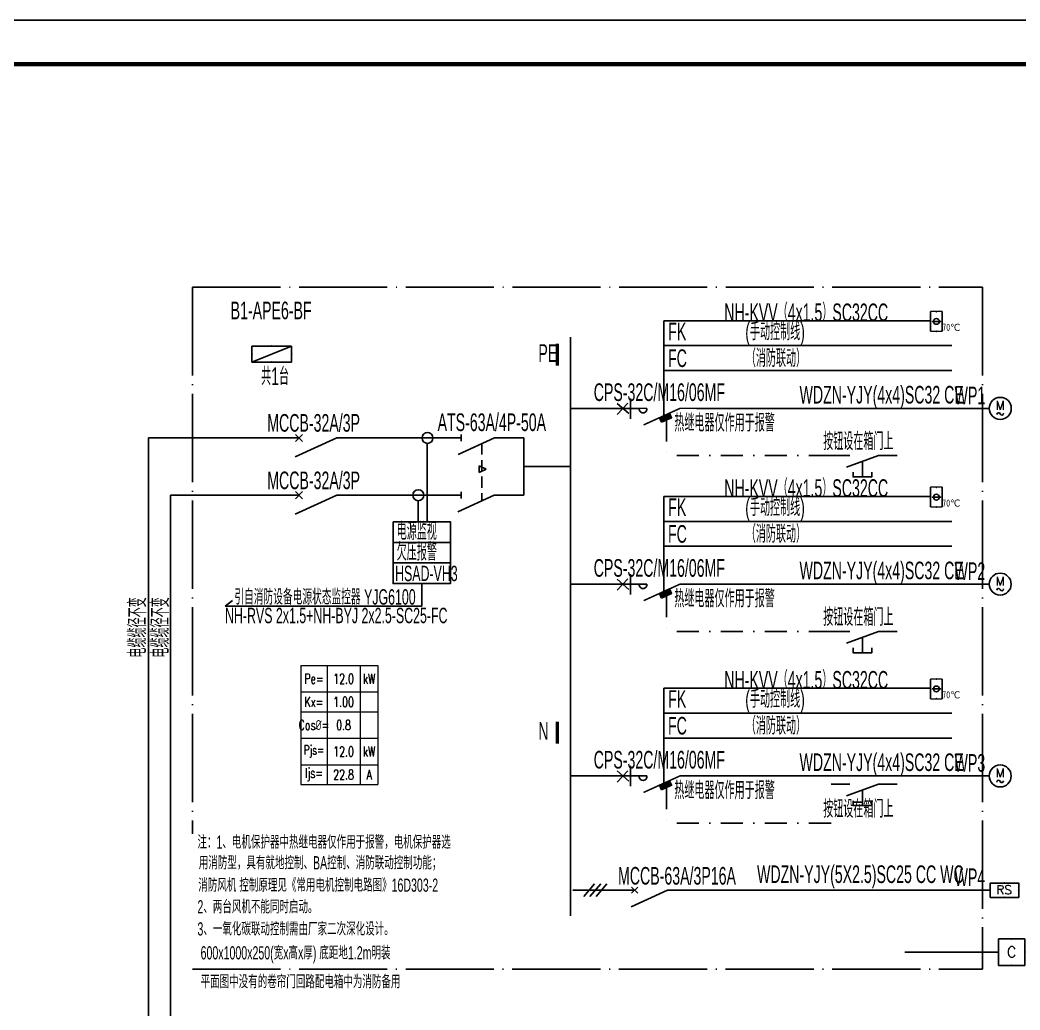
# Model space of a CAD drawing. Extents: x 776418 to 2076422, y -1170708 to 498544.
# Drawn here: x 979374 to 1002067, y -317329 to -294868 of the extents above; entities that cross this region are included whole.
import ezdxf
from ezdxf.enums import TextEntityAlignment as Align

# ---------------------------------------------------------------- set-up
doc = ezdxf.new("R2010")
doc.units = 0
doc.header["$LTSCALE"] = 1000
doc.header["$MEASUREMENT"] = 0
for name, pattern in [('CONTINOUS', [0]), ('DASHDOT', [1, 0.5, -0.25, 0, -0.25]), ('DOTE', [2.4200000000000004, 2, -0.2, 0.02, -0.2]), ('HIDDEN', [0.375, 0.25, -0.125])]:
    doc.linetypes.add(name, pattern=pattern)
doc.layers.get('0').update_dxf_attribs({"linetype": 'CONTINUOUS'})
doc.layers.get('Defpoints').update_dxf_attribs({"linetype": 'CONTINUOUS'})
for name, color, linetype in [('D-TEXT', 7, 'CONTINUOUS'), ('DQ', 255, 'CONTINOUS'), ('ELEMENT', 3, 'CONTINUOUS'), ('EQUIP-动力', 3, 'CONTINUOUS'), ('EQUIP-消防', 80, 'CONTINUOUS'), ('EQUIP-箱柜', 3, 'CONTINUOUS'), ('TEL_TITLE', 7, 'CONTINUOUS'), ('WIRE-动力', 2, 'CONTINUOUS'), ('WIRE-照明', 1, 'CONTINUOUS'), ('WIRE-系统', 4, 'CONTINUOUS')]:
    doc.layers.add(name, color=color, linetype=linetype)
doc.styles.add('_JD', font='ros.shx', dxfattribs={"width": 0.8, "bigfont": 'JD.shx'})
doc.styles.add('_TCH_LABEL', font='COMPLEX', dxfattribs={"bigfont": 'GBCBIG'})
doc.styles.add('_TEL_DIM', font='SIMPLEX', dxfattribs={"width": 0.7, "height": 3.5, "bigfont": 'HZTXT'})
doc.styles.add('DIM_FONT', font='SIMPLEX', dxfattribs={"width": 0.7, "bigfont": 'GBCBIG'})
doc.styles.get("Standard").update_dxf_attribs({"font": 'gbenor.shx', "bigfont": 'gbcbig.shx'})

# ---------------------------------------------------------------- blocks, each defined once
blk = doc.blocks.new('M_M8')
for p, q in [((-0.2500000000011247, -0.2000000000008997), (0, -0.7500000000033741)), ((0.05000000000022493, -0.2500000000011247), (-0.05000000000022493, -0.2500000000011247))]:
    blk.add_line(p, q)
for points in [[(0, 0), (0, -0.2500000000011247)], [(0, -0.7500000000033741), (0, -1.0000000000005)]]:
    blk.add_lwpolyline(points)
at = {"style": 'DIM_FONT', "width": 0.8, "flags": 9}
blk.add_attdef('S', (0.250000000000125, -0.5000000000002499), '', height=0.2000000000001, dxfattribs=at)
blk = doc.blocks.new('M_M7')
for p, q in [((-0.2500000000006249, -0.2000000000004999), (0, -0.7500000000018744)), ((-0.04714045207919743, -0.2971404520796974), (0.04714045207919743, -0.2028595479213025)), ((-0.04714045207919743, -0.2028595479213025), (0.04714045207919743, -0.2971404520796974))]:
    blk.add_line(p, q)
for points in [[(0, 0), (0, -0.2500000000002499)], [(0, -0.7500000000007497), (0, -1.000000000001)]]:
    blk.add_lwpolyline(points)
at = {"width": 0.8, "flags": 9}
blk.add_attdef('S', (0.250000000000125, -0.5000000000002499), '', height=0.2000000000001, dxfattribs=at)
blk = doc.blocks.new('$equip_U$00000105(JDQINJING)')
for p, q in [((0.5, 1), (-0.5, 1)), ((-0.5, 1), (-0.5, 0)), ((0.5, 0), (0.5, 1)), ((-0.5, 0), (0.5, 0))]:
    blk.add_line(p, q)
for p in [(0, 1), (-0.5, 0.5), (0.5, 0.5), (0, 0)]:
    blk.add_point(p)
at = {"color": 7, "style": '_TEL_DIM'}
blk.add_attdef('$TEXT$', text='', height=0.4, dxfattribs=at).set_placement((-0.002430277178063989, 0.5065997359342873), align=Align.MIDDLE_CENTER)
at = {"color": 7, "style": '_TEL_DIM', "flags": 1}
blk.add_attdef('A', text='', height=2e-05, dxfattribs=at).set_placement((0, 0), align=Align.MIDDLE_CENTER)
blk = doc.blocks.new('$equip$00001416')
for p, q in [((0.75, 0.5999999999985448), (-0.75, 0.5999999999985448)), ((-0.75, 0), (0.75, 0.5999999999985448)), ((-0.75, 0.5999999999985448), (-0.75, 0)), ((0.75, 0), (0.75, 0.5999999999985448)), ((-0.75, 0), (0.75, 0))]:
    blk.add_line(p, q)
for p in [(0, 0.5999999999985448), (-0.75, 0.2999999999992724), (0, 0), (0.75, 0.2999999999992724)]:
    blk.add_point(p)
at = {"style": '_TCH_LABEL', "flags": 9}
blk.add_attdef('A', (0, 0), '', height=2e-05, dxfattribs=at)
blk = doc.blocks.new('$element$00000577')
at = {"const_width": 0.02333333333333333}
for points in [[(0, -1.818989403545856e-12), (0, -0.250000000001819)], [(-0.25, -0.2000000000025466), (0, -0.750000000001819), (0, -1.000000000003638)]]:
    blk.add_lwpolyline(points, dxfattribs=at)
blk.add_arc((-0.008333333331393078, -0.1916666666675155), 0.05892556509896737, 81.86989764588823, 278.1301023541118)
at = {"flags": 9}
blk.add_attdef('S', (1.818989403545856e-12, 0), '', height=6.66666666667e-06, dxfattribs=at)
blk = doc.blocks.new('$element$00000544')
for points in [[(0, -1.818989403545856e-12), (0, -0.2833333333346673)], [(0, -1.000000000001819), (0, -0.7205882352973276), (-0.1764705882351336, -0.2352941176486638)], [(-0.25, -0.3333333333357587), (-0.3235294117648664, -0.3333333333357587), (-0.3235294117648664, -0.6166666666686069), (-0.25, -0.6166666666686069)], [(-0.3235294117648664, -0.4779411764720862), (-0.08659997008180653, -0.4779411764720862)]]:
    blk.add_lwpolyline(points)
at = {"flags": 9}
blk.add_attdef('S', (9.094947017729282e-13, 0), '', height=6.66666666667e-06, dxfattribs=at)
blk = doc.blocks.new('$equip$00001811')
blk.add_circle((0, 0), 0.5)
for centre, radius, start, end in [((-0.07338065296789864, -0.272753276010917), 0.07682728551359387, 17.22719273434099, 184.2164341686444), ((0.07342231459188042, -0.2271889215771807), 0.07688420890503916, 197.2591409204776, 5.117941702312518)]:
    blk.add_arc(centre, radius, start, end)
at = {"color": 7, "style": '_TEL_DIM'}
blk.add_attdef('$TEXT$', text='', height=0.4, dxfattribs=at).set_placement((0.001075618260074407, 0.1372967713068647), align=Align.MIDDLE_CENTER)
at = {"color": 7, "style": '_TEL_DIM', "flags": 1}
blk.add_attdef('A', text='', height=2e-05, dxfattribs=at).set_placement((0, 0), align=Align.MIDDLE_CENTER)
blk = doc.blocks.new('$equip$00002460')
for p, q in [((0.6499999999941792, 0.6500000000014552), (-0.6499999999941792, 0.6500000000014552)), ((-0.6499999999941792, 0.6500000000014552), (-0.6499999999941792, 0)), ((0.6499999999941792, 0), (0.6499999999941792, 0.6500000000014552)), ((-0.6499999999941792, 0), (0.6499999999941792, 0))]:
    blk.add_line(p, q)
at = {"const_width": 0.04}
blk.add_lwpolyline([(-0.6499999999941792, 0.6500000000014552), (-0.6499999999941792, 0), (0.6499999999941792, 0), (0.6499999999941792, 0.6500000000014552), (-0.6499999999941792, 0.6500000000014552), (-0.6499999999941792, 0)], dxfattribs=at)
for p in [(0, 0.6500000000014552), (-0.6499999999941792, 0.3250000000007276), (0.6499999999941792, 0.3250000000007276), (-7.619033567607403e-06, -9.999999747378752e-06)]:
    blk.add_point(p)
at = {"color": 7, "style": '_TEL_DIM'}
blk.add_attdef('$TEXT$', text='', height=0.4, dxfattribs=at).set_placement((-0.01410412468248978, 0.3431095447122061), align=Align.MIDDLE_CENTER)
at = {"color": 7, "style": '_TEL_DIM', "flags": 1}
blk.add_attdef('A', text='', height=2e-05, dxfattribs=at).set_placement((0, 0), align=Align.MIDDLE_CENTER)
blk = doc.blocks.new('$equip$00002402')
at = {"lineweight": 20}
for p, q in [((0.3219124685565475, 0.5581416935528978), (-0.3280875314521836, 0.5581416935528978)), ((-0.3280875314521836, -0.5581416935456218), (0.3219124685565475, -0.5581416935456218))]:
    blk.add_line(p, q, dxfattribs=at)
for p, q in [((-0.3280875314521836, -0.5581416935456218), (-0.3280875314521836, 0.5581416935528978)), ((-0.2417682595478254, 0), (0, 0)), ((0, 0), (0.2417682595405495, 0)), ((0.3219124685565475, 0.5581416935528978), (0.3219124685565475, -0.5581416935456218))]:
    blk.add_line(p, q)
at = {"const_width": 0.04}
for points in [[(-0.3280875314521836, -0.5581416935456218), (-0.3280875314521836, 0.5581416935528978)], [(-0.3280875314521836, 0.5581416935528978), (0.3219124685565475, 0.5581416935528978), (0.3219124685565475, -0.5581416935456218), (-0.3280875314521836, -0.5581416935456218), (-0.3280875314521836, 0.5581416935528978), (0.3219124685565475, 0.5581416935528978)]]:
    blk.add_lwpolyline(points, dxfattribs=at)
blk.add_circle((-0.00308753144054208, 0), 0.1635367167398363)
for p in [(-0.3280875314521836, 7.275957614183426e-12), (-0.003087531447818037, 0.5581416935528978), (0.3219124685565475, 7.275957614183426e-12), (-0.003087531447818037, -0.5581416935456218)]:
    blk.add_point(p)
at = {"color": 7, "style": '_TEL_DIM', "flags": 1}
blk.add_attdef('A', text='', height=2e-05, dxfattribs=at).set_placement((0, 0), align=Align.MIDDLE_CENTER)
at = {"color": 7}
blk.add_attdef('$TEXT$', text='', height=0.4, dxfattribs=at).set_placement((0.8320659976088791, -0.3358198041169089), align=Align.MIDDLE_CENTER)
blk = doc.blocks.new('*T213')
at = {"layer": 'Defpoints', "color": 8, "linetype": 'ByBlock', "lineweight": 0, "transparency": 16777216}
for p, q in [((0, 0), (1748.91162688937, 0)), ((0, 0), (0, -2700.270000000019)), ((593.4092132666847, 0), (593.4092132666847, -2700.270000000019)), ((1345.862063569482, 0), (1345.862063569482, -2700.270000000019)), ((1748.91162688937, 0), (1748.91162688937, -2700.270000000019)), ((0, -600.0900000000256), (1748.91162688937, -600.0900000000256)), ((0, -1050.089999999967), (1748.91162688937, -1050.089999999967)), ((0, -1650.179999999993), (1748.91162688937, -1650.179999999993)), ((0, -2250.270000000019), (1748.91162688937, -2250.270000000019)), ((0, -2700.270000000019), (1748.91162688937, -2700.270000000019))]:
    blk.add_line(p, q, dxfattribs=at)
at = {"color": 0, "transparency": 16777216, "attachment_point": 5, "style": '_TEL_DIM'}
for s, insert, char_height, width in [('Pe=', (296.7046066334005, -300.0449999999837), 225, 593.3192132666555), ('12.0', (969.6356384181418, -300.0449999999837), 225, 752.3628503027977), ('kW', (1547.386845229426, -300.0449999999837), 225, 402.9595633199316), ('Kx=', (296.7046066334005, -825.0899999999674), 225, 593.3192132666555), ('1.00', (969.6356384181418, -825.0899999999674), 225, 752.3628503027977), ('Cos{\\fISOCPEUR|b0|i0|c0|p34;%%C}=', (296.7046066334005, -1350.134999999951), 225, 593.3192132666555), ('0.8', (969.6356384181418, -1350.134999999951), 225, 752.3628503027977), ('Pjs=', (296.7046066334005, -1950.224999999977), 210, 593.3192132666555), ('12.0', (969.6356384181418, -1950.224999999977), 225, 752.3628503027977), ('kW', (1547.386845229426, -1950.224999999977), 225, 402.9595633199316), ('Ijs=', (296.7046066334005, -2475.26999999996), 225, 593.3192132666555), ('22.8', (969.6356384181418, -2475.26999999996), 225, 752.3628503027977), ('A', (1547.386845229426, -2475.26999999996), 225, 402.9595633199316)]:
    blk.add_mtext(s, dxfattribs=dict(at, insert=insert, char_height=char_height, width=width))

msp = doc.modelspace()

# ---------------------------------------------------------------- hatches: boundary and pattern name
h = msp.add_hatch()
h.set_pattern_fill('ANSI31', color=256, scale=10, angle=-6.361109362927034e-15, style=0)
h.set_pattern_definition([(44.99999999999999, (793141.4591199552, -334471.0042966702), (-0.7071067811865475, 0.7071067811865478), [])])
h.paths.add_polyline_path([(994158.9655985426, -303891.2378643239), (994112.0483513138, -303788.0199204204), (993884.9688747259, -303891.2378643239), (993931.8861219547, -303994.4558082274)])
h = msp.add_hatch()
h.set_pattern_fill('ANSI31', color=256, scale=10, angle=-6.361109362927034e-15, style=0)
h.set_pattern_definition([(44.99999999999999, (793140.8652702464, -338458.4345778887), (-0.7071067811865475, 0.7071067811865478), [])])
h.paths.add_polyline_path([(994158.371748834, -307878.6681455423), (994111.454501605, -307775.4502016389), (993884.3750250173, -307878.6681455423), (993931.2922722461, -307981.8860894458)])
h = msp.add_hatch()
h.set_pattern_fill('ANSI31', color=256, scale=10, angle=-6.361109362927034e-15, style=0)
h.set_pattern_definition([(44.99999999999999, (793140.8652702464, -342809.3329606819), (-0.7071067811865475, 0.7071067811865478), [])])
h.paths.add_polyline_path([(994158.371748834, -312229.5665283355), (994111.454501605, -312126.348584432), (993884.3750250173, -312229.5665283355), (993931.2922722461, -312332.784472239)])

# ---------------------------------------------------------------- linework, layer by layer
at = {"linetype": 'DOTE'}
for p, q in [((983287.7394691088, -300931.7267336549, -0.0001698192108816778), (983286.1529606445, -313335.649092455, -0.0001698192108816778)), ((983287.7394691088, -300931.7267336549, -0.0001698192108816778), (1001217.401098682, -300931.7267336546, -0.0001698192108816778)), ((1001217.401098682, -300931.7267336546, -0.0001698192108816778), (1001216.674512531, -316398.6927090264, -0.0001698192108816778)), ((983286.1529606445, -316398.6927090266, -0.0001698192108816778), (1001216.81840404, -316398.6927090264, -0.0001698192108816778))]:
    msp.add_line(p, q, dxfattribs=at)
for p, q in [((993167.0396082978, -303561.2787258788, -0.0001698192108816778), (992925.3881878903, -303818.6331762844, -0.0001698192108816778)), ((992925.7874690135, -303564.8054620428, -0.0001698192108816778), (993190.813787328, -303798.0173243675, -0.0001698192108816778)), ((993166.445758589, -307548.7090070973, -0.0001698192108816778), (992924.7943381817, -307806.0634575028, -0.0001698192108816778)), ((992925.1936193047, -307552.2357432613, -0.0001698192108816778), (993190.2199376194, -307785.447605586, -0.0001698192108816778)), ((993166.445758589, -311899.6073898905, -0.0001698192108816778), (992924.7943381817, -312156.961840296, -0.0001698192108816778)), ((992925.1936193047, -311903.1341260545, -0.0001698192108816778), (993190.2199376194, -312136.3459883792, -0.0001698192108816778)), ((1001577.700966371, -316015.5166083141, -0.0001698192108816778), (999455.2308809584, -316015.5166083141, -0.0001698192108816778))]:
    msp.add_line(p, q)
at = {"linetype": 'DASHDOT'}
for p, q in [((994045.4258602489, -303932.1692490217, -0.0001698165349865292), (994045.4258602491, -304750.4428341163, -0.0001505084237537629)), ((997778.4434654381, -304750.4428341163, -0.0001682794473444589), (994045.4258602491, -304750.4428341163, -0.0001789124972732512)), ((994044.8320105401, -307919.5995302401, -0.0001698165349865292), (994044.8320105403, -308737.8731153347, -0.0001505084237537629)), ((997777.8496157293, -308737.8731153347, -0.0001682794473444589), (994044.8320105403, -308737.8731153347, -0.0001789124972732512)), ((994044.8320105401, -312270.4979130333, -0.0001698165349865292), (994044.8320105403, -313088.7714981279, -0.0001505084237537629)), ((997777.8496157293, -313088.7714981279, -0.0001682794473444589), (994044.8320105403, -313088.7714981279, -0.0001789124972732512))]:
    msp.add_line(p, q, dxfattribs=at)
at = {"linetype": 'Continuous', "const_width": 72.9, "elevation": -0.0001698192108816778}
for points in [[(991568.0826680608, -302214.0079287801), (991568.0826680608, -302710.9821204458)], [(991568.0826680608, -310787.6392076092), (991568.0826680608, -311284.6133992749)]]:
    msp.add_lwpolyline(points, dxfattribs=at)
at = {"elevation": -0.0001698192108816778}
for points in [[(993931.8861219547, -303994.4558082274), (994158.9655985426, -303891.2378643239), (994112.0483513138, -303788.0199204204), (993884.9688747259, -303891.2378643239)], [(993931.2922722461, -307981.8860894458), (994158.371748834, -307878.6681455423), (994111.454501605, -307775.4502016389), (993884.3750250173, -307878.6681455423)], [(993931.2922722461, -312332.784472239), (994158.371748834, -312229.5665283355), (994111.454501605, -312126.348584432), (993884.3750250173, -312229.5665283355)]]:
    msp.add_lwpolyline(points, close=True, dxfattribs=at)
at = {"layer": 'D-TEXT'}
for p, q in [((993987.525315612, -301690.3791042226, -0.0001714774039571087), (993987.525315612, -302254.8981135939, -0.0001698192108816778)), ((993987.5253156121, -301690.3791042226, -0.0001698192108816778), (1000026.405372129, -301690.3791042226, -0.0001698192108816778)), ((993987.525315612, -302254.8981135939, -0.0001698192108816778), (1000519.819873244, -302254.8981135939, -0.0001698192108816778)), ((993987.525315612, -302254.8981135939, -0.0001698192108816778), (993987.525315612, -303923.5661774229, -0.0001698192108816778)), ((993987.525315612, -302819.4171229647, -0.0001698192108816778), (1000519.819873244, -302819.4171229647, -0.0001698192108816778)), ((993987.525315612, -305677.8093854411, -0.0001714774039571087), (993987.525315612, -306242.3283948124, -0.0001698192108816778)), ((993987.5253156121, -305677.8093854411, -0.0001698192108816778), (1000026.405372129, -305677.8093854411, -0.0001698192108816778)), ((993986.9314659032, -306242.3283948124, -0.0001698192108816778), (1000519.226023535, -306242.3283948124, -0.0001698192108816778)), ((993986.9314659032, -306242.3283948124, -0.0001698192108816778), (993986.9314659032, -307910.9964586413, -0.0001698192108816778)), ((993986.9314659034, -306806.8474041832, -0.0001698192108816778), (1000519.226023535, -306806.8474041832, -0.0001698192108816778)), ((993987.525315612, -310028.7077682343, -0.0001714774039571087), (993987.525315612, -310593.2267776056, -0.0001698192108816778)), ((993987.5253156121, -310028.7077682343, -0.0001698192108816778), (1000026.405372129, -310028.7077682343, -0.0001698192108816778)), ((993986.9314659032, -310593.2267776056, -0.0001698192108816778), (1000519.226023535, -310593.2267776056, -0.0001698192108816778)), ((993986.9314659032, -310593.2267776056, -0.0001698192108816778), (993986.9314659032, -312261.8948414345, -0.0001698192108816778)), ((993986.9314659034, -311157.7457869764, -0.0001698192108816778), (1000519.226023535, -311157.7457869764, -0.0001698192108816778))]:
    msp.add_line(p, q, dxfattribs=at)
at = {"layer": 'DQ'}
for p, q in [((988615.3596099854, -304473.9879037006, -0.0001698192108816778), (988615.3596099854, -306251.657356602, -0.0001698192108816778)), ((988412.2427860772, -306251.657356602, -0.000169819210881678), (988412.2427860772, -305773.2379831, -0.000169819210881678)), ((988489.6364898771, -307654.8374406163, -0.0001698192108816778), (988489.6364898771, -308168.6173471805, -0.0001698192108816778)), ((984029.064909337, -308168.6173471807, -0.0001698192108816778), (984193.4939418341, -308034.4070835445, -0.0001698192108816778)), ((988489.6364898771, -308168.6173471805, -0.0001698192108816778), (984029.064909337, -308168.6173471807, -0.0001698192108816778))]:
    msp.add_line(p, q, dxfattribs=at)
at = {"layer": 'DQ', "elevation": -0.0001698192108816778}
for points in [[(987839.7139131405, -306251.657356602), (989139.5590666138, -306251.657356602), (989139.5590666138, -306719.3840512735), (987839.7139131405, -306719.3840512735)], [(987839.7139131405, -306719.3840512735), (989139.5590666138, -306719.3840512735), (989139.5590666138, -307187.1107459449), (987839.7139131405, -307187.1107459449)], [(987839.7139131405, -307187.1107459449), (989139.5590666138, -307187.1107459449), (989139.5590666138, -307654.8374406163), (987839.7139131405, -307654.8374406163)]]:
    msp.add_lwpolyline(points, close=True, dxfattribs=at)
at = {"layer": 'DQ'}
for centre in [(988620.9256826843, -304349.8264572377, -0.0001698192108816778), (988412.2427860772, -305648.8807925283, -0.000169819210881678)]:
    msp.add_circle(centre, 124.3571905717254, dxfattribs=at)
at = {"layer": 'TEL_TITLE'}
msp.add_lwpolyline([(908431.4639519872, -354267.7200902286), (1013531.463951987, -354267.7200902286), (1013531.463951987, -294867.7200902286), (908431.4639519872, -294867.7200902286)], close=True, dxfattribs=at)
at = {"layer": 'TEL_TITLE', "const_width": 100}
msp.add_lwpolyline([(910931.4639519872, -353267.7200902286), (1012531.463951987, -353267.7200902286), (1012531.463951987, -295867.7200902286), (910931.4639519872, -295867.7200902286)], close=True, dxfattribs=at)
at = {"layer": 'WIRE-动力'}
for p, q in [((992414.3826035106, -314463.5057598031, -0.0001789124972732512), (992166.4042393846, -314756.9590726667, -0.0001789124972732512)), ((992554.3826035106, -314463.5057598031, -0.0001789124972732512), (992306.4042393846, -314756.9590726667, -0.0001789124972732512)), ((992694.3826035106, -314463.5057598031, -0.0001789124972732512), (992446.4042393846, -314756.9590726667, -0.0001789124972732512))]:
    msp.add_line(p, q, dxfattribs=at)
at = {"layer": 'WIRE-照明', "linetype": 'Continuous'}
for p, q in [((993226.139922087, -303454.4463745994, -0.0001698192108816778), (993226.139922087, -303913.5464160466, -0.0001698192108816778)), ((991863.7637767777, -303679.4534412185, -0.0001698192108816778), (993394.9109030486, -303679.4534412185, -0.0001698192108816778)), ((990808.9116808717, -305000.3095338539, -0.0001698192108816778), (991864.0295812195, -305000.5367766096, -0.0001698192108816778)), ((993225.5460723784, -307441.8766558178, -0.0001698192108816778), (993225.5460723784, -307900.976697265, -0.0001698192108816778)), ((991863.1699270691, -307666.883722437, -0.0001698192108816778), (993394.31705334, -307666.883722437, -0.0001698192108816778)), ((993225.5460723784, -311792.775038611, -0.0001698192108816778), (993225.5460723784, -312251.8750800582, -0.0001698192108816778)), ((991863.1699270691, -312017.7821052301, -0.0001698192108816778), (993394.31705334, -312017.7821052301, -0.0001698192108816778))]:
    msp.add_line(p, q, dxfattribs=at)
at = {"layer": 'WIRE-照明'}
for p, q in [((994725.8946055596, -303679.4534412185, -0.0001698192108816778), (1001367.871374773, -303679.4534412185, -0.0001698192108816778)), ((982287.5780977261, -304349.8264572379, -0.0001698192108816778), (982287.578097726, -322342.6519750163, -0.0001698192108816778)), ((982287.5780977261, -304349.8264572379, -0.0001698192108816778), (985274.8168503091, -304349.8264572379, -0.0001698192108816778)), ((989304.6817795677, -304349.8264572377, -0.0001698192108816778), (986818.4939134236, -304349.8264572377, -0.0001698192108816778)), ((990513.2177014529, -304349.8264572377, -0.0001698192108816778), (990808.9116808717, -304349.8264572377, -0.0001698192108816778)), ((990808.9116808717, -304349.8264572377, -0.0001698192108816778), (990808.9116808717, -305648.8807925283, -0.0001698192108816778)), ((989793.834641294, -304985.8534378334, -0.0001698192108816778), (989793.834641294, -305133.1009128791, -0.0001698192108816778)), ((989793.834641294, -304985.8534378334, -0.0001698192108816778), (989953.4652775227, -305059.4771753562, -0.0001698192108816778)), ((989793.834641294, -305133.1009128791, -0.0001698192108816778), (989953.4652775227, -305059.4771753562, -0.0001698192108816778)), ((982787.5780977261, -305648.8807925285, -0.0001698192125189372), (982787.5780977261, -323641.7063103069, -0.0001698192106493762)), ((985274.8168503091, -305648.8807925283, -0.0001698192125189372), (982787.5780977261, -305648.8807925285, -0.0001698192125189372)), ((989308.9116808703, -305648.8807925283, -0.000169819212405251), (986822.7238147265, -305648.8807925283, -0.000169819212405251)), ((990507.5532372991, -305648.8807925283, -0.000169819212405251), (990808.9116808717, -305648.8807925283, -0.0001698192119519924)), ((994725.3007558511, -307666.883722437, -0.0001698192108816778), (1001367.277525064, -307666.883722437, -0.0001698192108816778)), ((994725.3007558511, -312017.7821052301, -0.0001698192108816778), (1001367.277525064, -312017.7821052301, -0.0001698192108816778)), ((991916.863734424, -314610.2324162349, -0.0001789124972732512), (993320.8926633712, -314610.2324162349, -0.0001789124972732512)), ((994258.3926633721, -314610.2324162349, -0.0001789124972732512), (1001389.300144842, -314610.2324162349, -0.0001789124972732512))]:
    msp.add_line(p, q, dxfattribs=at)
at = {"layer": 'WIRE-照明', "linetype": 'HIDDEN'}
msp.add_line((989855.6356766726, -304478.2728321383, -0.0001698192108816778), (989855.6356766726, -305777.3271674284, -0.0001698192108816778), dxfattribs=at)
at = {"layer": 'WIRE-照明', "const_width": 36, "elevation": -0.0001698192108816778}
msp.add_lwpolyline([(991864.939464983, -302059.2139304656), (991863.5306783036, -315198.4592453702)], dxfattribs=at)

# ---------------------------------------------------------------- block references
msp.add_blockref('*T213', (985747.722706459, -309513.4696749358))
at = {"layer": 'DQ', "xscale": 1500, "yscale": 1500, "zscale": 1500, "rotation": 90}
for name, p in [('M_M8', (989013.2177014522, -304349.8264572377, -0.0001698192108816778)), ('M_M8', (989007.5532372984, -305648.8807925283, -0.000169819212405251)), ('M_M7', (992945.8926633707, -314610.2324162349, -0.0001789124972732512))]:
    msp.add_blockref(name, p, dxfattribs=at)
at = {"layer": 'ELEMENT', "rotation": 90}
for name, p, xscale, yscale, zscale in [('$element$00000577', (993225.8946055541, -303679.4534412185, -0.0001698192108816778), 1500, 1500, 1500), ('M_M7', (985274.8168503091, -304349.8264572377, -0.0001698192108816778), 1714.285714285681, 1714.285714285681, 1714.285714285681), ('M_M7', (985274.8168503089, -305648.8807925283, -0.0001698192125189372), 1714.285714285681, 1714.285714285681, 1714.285714285681), ('$element$00000577', (993225.3007558455, -307666.883722437, -0.0001698192108816778), 1500, 1500, 1500), ('$element$00000577', (993225.3007558455, -312017.7821052301, -0.0001698192108816778), 1500, 1500, 1500)]:
    msp.add_blockref(name, p, dxfattribs=dict(at, xscale=xscale, yscale=yscale, zscale=zscale))
at = {"layer": 'EQUIP-动力', "xscale": 500, "yscale": 500, "zscale": 500}
for p in [(1001617.871374773, -303679.4534412185, -0.0001698192108816778), (1001617.277525064, -307666.883722437, -0.0001698192108816778), (1001617.277525064, -312017.7821052301, -0.0001698192108816778)]:
    msp.add_blockref('$equip$00001811', p, dxfattribs=at).add_auto_attribs({'$TEXT$': 'M'})
at = {"layer": 'EQUIP-消防'}
for name, p, xscale, yscale, zscale, values in [('$equip$00002402', (1000170.070526392, -301705.8979037795, -0.0001698192108816778), 400, 400, 400, {'$TEXT$': '70℃'}), ('$equip$00002402', (1000170.070526392, -305693.328184998, -0.0001698192108816778), 400, 400, 400, {'$TEXT$': '70℃'}), ('$equip$00002402', (1000170.070526392, -310044.2265677912, -0.0001698192108816778), 400, 400, 400, {'$TEXT$': '70℃'}), ('$equip$00002460', (1001714.30014484, -314772.7324162353, -0.0001789124972732511), 500, 500, 500, {'$TEXT$': 'RS'})]:
    msp.add_blockref(name, p, dxfattribs=dict(at, xscale=xscale, yscale=yscale, zscale=zscale)).add_auto_attribs(values)
at = {"layer": 'EQUIP-箱柜', "xscale": 600, "yscale": 600, "zscale": 600}
msp.add_blockref('$equip$00001416', (985087.0566661021, -302627.3955468746, -0.0001698192108816778), dxfattribs=at)
msp.add_blockref('$equip_U$00000105(JDQINJING)', (1001877.700966371, -316315.5166083141, -0.0001698192108816778), dxfattribs=at).add_auto_attribs({'$TEXT$': 'C'})
at = {"layer": 'WIRE-系统', "xscale": 1500, "yscale": 1500, "zscale": 1500, "rotation": 90}
for p in [(997778.4434654353, -304750.4428341163, -0.0001682794473444594), (997777.8496157267, -308737.8731153347, -0.0001682794473444594), (997777.8496157267, -312205.7491473309, -0.0001682794473444594)]:
    msp.add_blockref('$element$00000544', p, dxfattribs=at)

# ---------------------------------------------------------------- texts
at = {"layer": 'D-TEXT', "style": '_JD', "width": 0.6}
for s, height, p in [('B1-APE6-BF', 400, (984154.0799950174, -301656.9121351808, -0.0001698192108816778)), ('NH-KVV（4x1.5）SC32CC', 400, (995355.1017034341, -301699.5144896265, -0.0001698192108816778)), ('FK               (手动控制线)', 400, (994084.6552142178, -302134.5140799223, -0.0001698192108816778)), ('PE', 400, (991136.4083326365, -302623.8426310437, -0.0001698192108816778)), ('FC               （消防联动）', 400, (994079.8111845086, -302740.53927845, -0.0001698192108816778)), ('共1台', 400, (984843.936181638, -303150.9611784365, -0.0001698192108816778)), ('CPS-32C/M16/06MF', 400, (992393.4667046469, -303511.6136803664, -0.0001698192108816778)), ('WDZN-YJY(4x4)SC32 CE', 400, (997064.2915352116, -303568.7192008961, -0.0001698192108816778)), ('WP1', 400, (1000582.362752107, -303586.024265068, -0.0001698192108816778)), ('MCCB-32A/3P', 400, (984984.7470811697, -304208.1206078514, -0.0001698192128334936)), ('ATS-63A/4P-50A', 400, (988850.175151992, -304193.863958008, -2980.476013467315)), ('热继电器仅作用于报警', 400, (994222.9380810967, -304206.3729066406, -0.0001698192108816778)), ('按钮设在箱门上', 400, (997600.4424272751, -304626.4179356445, -0.0001682794473444594)), ('MCCB-32A/3P', 400, (984984.7470811697, -305512.3257092916, -0.0001698192128334936)), ('NH-KVV（4x1.5）SC32CC', 400, (995355.1017034341, -305686.944770845, -0.0001698192108816778)), ('FK               (手动控制线)', 400, (994084.0613645093, -306121.9443611408, -0.0001698192108816778)), ('电源监视', 400, (987921.9396435382, -306663.9180805235, 37.45505174380922)), ('FC               （消防联动）', 400, (994079.2173347998, -306727.9695596684, -0.0001698192108816778)), ('欠压报警', 400, (987921.9396435382, -307131.6447751949, 37.45505174380922)), ('HSAD-VH3', 350, (987885.5358576811, -307599.3714698664, 37.45505174380922)), ('CPS-32C/M16/06MF', 400, (992392.8728549381, -307499.0439615849, -0.0001698192108816778)), ('WDZN-YJY(4x4)SC32 CE', 400, (997063.697685503, -307556.1494821146, -0.0001698192108816778)), ('WP2', 400, (1000581.768902398, -307573.4545462865, -0.0001698192108816778)), ('引自消防设备电源状态监控器 YJG6100 ', 350, (984237.0929085464, -308132.4518759312, -0.0001698192108816778)), ('热继电器仅作用于报警', 400, (994222.3442313882, -308193.8031878591, -0.0001698192108816778)), ('按钮设在箱门上', 400, (997599.8485775666, -308613.8482168629, -0.0001682794473444594)), ('NH-RVS 2x1.5+NH-BYJ 2x2.5-SC25-FC ', 350, (984026.4754604619, -308553.2734589177, -0.0001698192108816778)), ('NH-KVV（4x1.5）SC32CC', 400, (995355.1017034341, -310037.8431536382, -0.0001698192108816778)), ('FK               (手动控制线)', 400, (994084.0613645093, -310472.842743934, -0.0001698192108816778)), ('FC               （消防联动）', 400, (994079.2173347998, -311078.8679424616, -0.0001698192108816778)), ('N', 400, (991136.4083326365, -311197.473909873, -0.0001698192108816778)), ('CPS-32C/M16/06MF', 400, (992392.8728549381, -311849.9423443781, -0.0001698192108816778)), ('WDZN-YJY(4x4)SC32 CE', 400, (997063.697685503, -311907.0478649078, -0.0001698192108816778)), ('WP3', 400, (1000581.768902398, -311924.3529290797, -0.0001698192108816778)), ('热继电器仅作用于报警', 400, (994222.3442313882, -312544.7015706523, -0.0001698192108816778)), ('按钮设在箱门上', 400, (997599.8485775666, -312964.7465996561, -0.0001682794473444594)), ('注：1、电机保护器中热继电器仅作用于报警，电机保护器选', 300, (983400.191088166, -313669.7294229374)), ('用消防型，具有就地控制、BA控制、消防联动控制功能；', 300, (983430.5589145076, -314138.5894625101)), ('MCCB-63A/3P16A', 400, (992945.0541114336, -314483.7758651599, -0.0001789124972732512)), ('WDZN-YJY(5X2.5)SC25 CC WC ', 400, (996099.6708002764, -314447.8895217738, -0.0001789124972732512)), ('WP4', 400, (1000581.768902398, -314516.8032400844, -0.0001789124972732511)), ('消防风机 控制原理见《常用电机控制电路图》16D303-2', 300, (983419.0847038181, -314645.6693528038, -4.931351372033021e-05)), ('2、两台风机不能同时启动。', 300, (983400.191088166, -315136.9223841529)), ('3、一氧化碳联动控制需由厂家二次深化设计。', 300, (983400.191088166, -315638.5011071132)), ('600x1000x250(宽x高x厚) 底距地1.2m明装', 300, (983471.724159961, -316181.4791503476, -0.0001698192108816778)), ('平面图中没有的卷帘门回路配电箱中为消防备用', 300, (983471.724159961, -316836.1289412486, -0.0001698192108816778))]:
    msp.add_text(s, height=height, dxfattribs=at).set_placement(p)
for p in [(982238.0962671217, -309333.0243576193, -0.0001698192110950225), (982755.5284189441, -309333.0243576193, -0.0001698192110950225)]:
    msp.add_text('电缆缆径不变', height=400, rotation=90, dxfattribs=at).set_placement(p)

doc.saveas('drawing.dxf')
